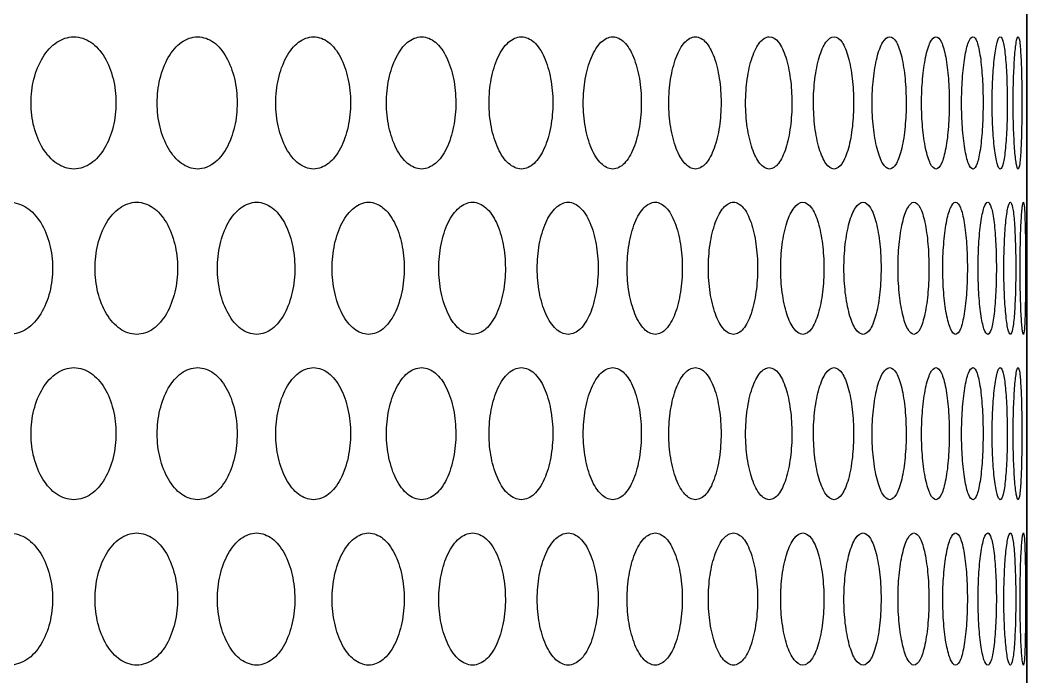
# Model space of a CAD drawing. Header units: millimetres. Extents: x 750 to 8479, y 2174 to 4333.
# Drawn here: x 1466.5 to 1527.4, y 2844.4 to 2884.1 of the extents above; entities that cross this region are included whole.
import ezdxf

# ---------------------------------------------------------------- set-up
doc = ezdxf.new("R2010")
doc.units = ezdxf.units.MM
doc.header["$LTSCALE"] = 153.67
doc.layers.get('0').update_dxf_attribs({"linetype": 'CONTINUOUS'})
doc.layers.add('02___PRT_ALL_AXES', color=7, linetype='CONTINUOUS')

msp = doc.modelspace()

# ---------------------------------------------------------------- linework, layer by layer
at = {"color": 0, "linetype": 'Continuous'}
for p, q in [((1527.40228, 3065.06162), (1527.40228, 2622.77021)), ((1527.41179, 2622.77021), (1527.41179, 3065.06162))]:
    msp.add_line(p, q, dxfattribs=at)
at = {"layer": '02___PRT_ALL_AXES', "color": 0, "linetype": 'Continuous'}
for points in [[(1469.79334, 2875.06591), (1469.41357, 2875.08775), (1468.73133, 2875.29974), (1467.8674, 2876.24269), (1467.32065, 2877.58256), (1467.14017, 2879.04925), (1467.31337, 2880.52312), (1467.85904, 2881.87762), (1468.72748, 2882.83075), (1469.41204, 2883.04428), (1469.79334, 2883.06591)], [(1469.79334, 2883.06591), (1470.17311, 2883.04407), (1470.84911, 2882.83209), (1471.69293, 2881.88914), (1472.22098, 2880.54927), (1472.39436, 2879.08257), (1472.22798, 2877.60871), (1471.70106, 2876.25421), (1470.85292, 2875.30107), (1470.17463, 2875.08754), (1469.79334, 2875.06591)], [(1477.27173, 2875.06591), (1476.91449, 2875.08775), (1476.27239, 2875.29974), (1475.45871, 2876.24269), (1474.94346, 2877.58256), (1474.77333, 2879.04925), (1474.9366, 2880.52312), (1475.45084, 2881.87762), (1476.26877, 2882.83075), (1476.91305, 2883.04428), (1477.27173, 2883.06591)], [(1477.27173, 2883.06591), (1477.62898, 2883.04407), (1478.2646, 2882.83209), (1479.05739, 2881.88914), (1479.55321, 2880.54927), (1479.71596, 2879.08257), (1479.55978, 2877.60871), (1479.06502, 2876.25421), (1478.26817, 2875.30107), (1477.63042, 2875.08754), (1477.27173, 2875.06591)], [(1484.28468, 2875.06591), (1483.95079, 2875.08775), (1483.35034, 2875.29974), (1482.58879, 2876.24269), (1482.10624, 2877.58256), (1481.94687, 2879.04925), (1482.09982, 2880.52312), (1482.58142, 2881.87762), (1483.34695, 2882.83075), (1483.94944, 2883.04428), (1484.28468, 2883.06591)], [(1484.28468, 2883.06591), (1484.61858, 2883.04407), (1485.21232, 2882.83209), (1485.95224, 2881.88914), (1486.41467, 2880.54927), (1486.56642, 2879.08257), (1486.4208, 2877.60871), (1485.95936, 2876.25421), (1485.21566, 2875.30107), (1484.61992, 2875.08754), (1484.28468, 2875.06591)], [(1490.81584, 2875.06591), (1490.50608, 2875.08775), (1489.94867, 2875.29974), (1489.24104, 2876.24269), (1488.79232, 2877.58256), (1488.64406, 2879.04925), (1488.78634, 2880.52312), (1489.23419, 2881.87762), (1489.94553, 2882.83075), (1490.50483, 2883.04428), (1490.81584, 2883.06591)], [(1490.81584, 2883.06591), (1491.12561, 2883.04407), (1491.6761, 2882.83209), (1492.36143, 2881.88914), (1492.78939, 2880.54927), (1492.92978, 2879.08257), (1492.79506, 2877.60871), (1492.36802, 2876.25421), (1491.67919, 2875.30107), (1491.12686, 2875.08754), (1490.81584, 2875.06591)], [(1496.85001, 2875.06591), (1496.5651, 2875.08775), (1496.05203, 2875.29974), (1495.39996, 2876.24269), (1494.98611, 2877.58256), (1494.84932, 2879.04925), (1494.9806, 2880.52312), (1495.39364, 2881.87762), (1496.04914, 2882.83075), (1496.56395, 2883.04428), (1496.85001, 2883.06591)], [(1496.85001, 2883.06591), (1497.13493, 2883.04407), (1497.64088, 2882.83209), (1498.27002, 2881.88914), (1498.66253, 2880.54927), (1498.79122, 2879.08257), (1498.66772, 2877.60871), (1498.27607, 2876.25421), (1497.64372, 2875.30107), (1497.13607, 2875.08754), (1496.85001, 2875.06591)], [(1502.37314, 2875.06591), (1502.11373, 2875.08775), (1501.64621, 2875.29974), (1501.05121, 2876.24269), (1500.6732, 2877.58256), (1500.5482, 2879.04925), (1500.66816, 2880.52312), (1501.04544, 2881.87762), (1501.64357, 2882.83075), (1502.11269, 2883.04428), (1502.37314, 2883.06591)], [(1502.37314, 2883.06591), (1502.63254, 2883.04407), (1503.09277, 2882.83209), (1503.66425, 2881.88914), (1504.02039, 2880.54927), (1504.1371, 2879.08257), (1504.0251, 2877.60871), (1503.66975, 2876.25421), (1503.09536, 2875.30107), (1502.63358, 2875.08754), (1502.37314, 2875.06591)], [(1507.37235, 2875.06591), (1507.13907, 2875.08775), (1506.71817, 2875.29974), (1506.18163, 2876.24269), (1505.84033, 2877.58256), (1505.72741, 2879.04925), (1505.83579, 2880.52312), (1506.17643, 2881.87762), (1506.71579, 2882.83075), (1507.13813, 2883.04428), (1507.37235, 2883.06591)], [(1507.37235, 2883.06591), (1507.60563, 2883.04407), (1508.01908, 2882.83209), (1508.53158, 2881.88914), (1508.85051, 2880.54927), (1508.95496, 2879.08257), (1508.85473, 2877.60871), (1508.5365, 2876.25421), (1508.0214, 2875.30107), (1507.60657, 2875.08754), (1507.37235, 2875.06591)], [(1511.83601, 2875.06591), (1511.62939, 2875.08775), (1511.2561, 2875.29974), (1510.77927, 2876.24269), (1510.47549, 2877.58256), (1510.3749, 2879.04925), (1510.47144, 2880.52312), (1510.77465, 2881.87762), (1511.25399, 2882.83075), (1511.62856, 2883.04428), (1511.83601, 2883.06591)], [(1511.83601, 2883.06591), (1512.04263, 2883.04407), (1512.40833, 2882.83209), (1512.86065, 2881.88914), (1513.14163, 2880.54927), (1513.23358, 2879.08257), (1513.14535, 2877.60871), (1512.86499, 2876.25421), (1512.41038, 2875.30107), (1512.04346, 2875.08754), (1511.83601, 2875.06591)], [(1515.75373, 2875.06591), (1515.57425, 2875.08775), (1515.24943, 2875.29974), (1514.83343, 2876.24269), (1514.56786, 2877.58256), (1514.47985, 2879.04925), (1514.56432, 2880.52312), (1514.82939, 2881.87762), (1515.2476, 2882.83075), (1515.57353, 2883.04428), (1515.75373, 2883.06591)], [(1515.75373, 2883.06591), (1515.93321, 2883.04407), (1516.2503, 2882.83209), (1516.64138, 2881.88914), (1516.88377, 2880.54927), (1516.963, 2879.08257), (1516.88698, 2877.60871), (1516.64514, 2876.25421), (1516.25208, 2875.30107), (1515.93393, 2875.08754), (1515.75373, 2875.06591)], [(1519.11637, 2875.06591), (1518.96445, 2875.08775), (1518.68887, 2875.29974), (1518.33466, 2876.24269), (1518.10793, 2877.58256), (1518.0327, 2879.04925), (1518.1049, 2880.52312), (1518.33122, 2881.87762), (1518.68731, 2882.83075), (1518.96384, 2883.04428), (1519.11637, 2883.06591)], [(1519.11637, 2883.06591), (1519.26829, 2883.04407), (1519.53604, 2882.83209), (1519.86498, 2881.88914), (1520.06821, 2880.54927), (1520.13453, 2879.08257), (1520.07089, 2877.60871), (1519.86814, 2876.25421), (1519.53755, 2875.30107), (1519.2689, 2875.08754), (1519.11637, 2875.06591)], [(1521.91611, 2875.06591), (1521.79211, 2875.08775), (1521.5664, 2875.29974), (1521.27481, 2876.24269), (1521.08744, 2877.58256), (1521.02516, 2879.04925), (1521.08494, 2880.52312), (1521.27197, 2881.87762), (1521.56512, 2882.83075), (1521.79161, 2883.04428), (1521.91611, 2883.06591)], [(1521.91611, 2883.06591), (1522.04012, 2883.04407), (1522.2579, 2882.83209), (1522.52394, 2881.88914), (1522.68752, 2880.54927), (1522.74079, 2879.08257), (1522.68968, 2877.60871), (1522.52648, 2876.25421), (1522.25913, 2875.30107), (1522.04062, 2875.08754), (1521.91611, 2875.06591)], [(1524.14643, 2875.06591), (1524.05063, 2875.08775), (1523.87532, 2875.29974), (1523.64702, 2876.24269), (1523.49946, 2877.58256), (1523.45028, 2879.04925), (1523.49749, 2880.52312), (1523.6448, 2881.87762), (1523.87433, 2882.83075), (1524.05025, 2883.04428), (1524.14643, 2883.06591)], [(1524.14643, 2883.06591), (1524.24223, 2883.04407), (1524.40955, 2882.83209), (1524.61205, 2881.88914), (1524.73562, 2880.54927), (1524.77571, 2879.08257), (1524.73725, 2877.60871), (1524.61398, 2876.25421), (1524.41049, 2875.30107), (1524.24262, 2875.08754), (1524.14643, 2875.06591)], [(1525.80214, 2875.06591), (1525.73476, 2875.08775), (1525.61025, 2875.29974), (1525.44579, 2876.24269), (1525.33837, 2877.58256), (1525.30241, 2879.04925), (1525.33693, 2880.52312), (1525.44418, 2881.87762), (1525.60955, 2882.83075), (1525.73449, 2883.04428), (1525.80214, 2883.06591)], [(1525.80214, 2883.06591), (1525.86951, 2883.04407), (1525.98597, 2882.83209), (1526.12447, 2881.88914), (1526.20773, 2880.54927), (1526.23454, 2879.08257), (1526.20882, 2877.60871), (1526.12578, 2876.25421), (1525.98662, 2875.30107), (1525.86978, 2875.08754), (1525.80214, 2875.06591)], [(1526.87937, 2875.06591), (1526.84058, 2875.08775), (1526.76717, 2875.29974), (1526.66691, 2876.24269), (1526.59989, 2877.58256), (1526.57722, 2879.04925), (1526.59898, 2880.52312), (1526.66592, 2881.87762), (1526.76675, 2882.83075), (1526.84042, 2883.04428), (1526.87937, 2883.06591)], [(1526.87937, 2883.06591), (1526.91816, 2883.04407), (1526.98348, 2882.83209), (1527.05766, 2881.88914), (1527.10042, 2880.54927), (1527.1139, 2879.08257), (1527.10097, 2877.60871), (1527.05835, 2876.25421), (1526.98385, 2875.30107), (1526.91831, 2875.08754), (1526.87937, 2875.06591)], [(1465.885, 2873.06591), (1466.2757, 2873.04407), (1466.97131, 2872.83209), (1467.83991, 2871.88914), (1468.38362, 2870.54927), (1468.56217, 2869.08257), (1468.39083, 2867.60871), (1467.84828, 2866.25421), (1466.97523, 2865.30107), (1466.27727, 2865.08754), (1465.885, 2865.06591)], [(1473.58965, 2865.06591), (1473.22104, 2865.08775), (1472.55868, 2865.29974), (1471.71963, 2866.24269), (1471.18847, 2867.58256), (1471.01312, 2869.04925), (1471.1814, 2870.52312), (1471.71151, 2871.87762), (1472.55495, 2872.83075), (1473.21956, 2873.04428), (1473.58965, 2873.06591)], [(1473.58965, 2873.06591), (1473.95827, 2873.04407), (1474.61427, 2872.83209), (1475.43281, 2871.88914), (1475.9449, 2870.54927), (1476.11302, 2869.08257), (1475.95168, 2867.60871), (1475.4407, 2866.25421), (1474.61796, 2865.30107), (1473.95975, 2865.08754), (1473.58965, 2865.06591)], [(1480.83744, 2865.06591), (1480.49176, 2865.08775), (1479.87031, 2865.29974), (1479.08247, 2866.24269), (1478.58342, 2867.58256), (1478.41863, 2869.04925), (1478.57678, 2870.52312), (1479.07484, 2871.87762), (1479.86681, 2872.83075), (1480.49037, 2873.04428), (1480.83744, 2873.06591)], [(1480.83744, 2873.06591), (1481.18311, 2873.04407), (1481.79796, 2872.83209), (1482.56455, 2871.88914), (1483.04381, 2870.54927), (1483.20111, 2869.08257), (1483.05016, 2867.60871), (1482.57193, 2866.25421), (1481.80142, 2865.30107), (1481.1845, 2865.08754), (1480.83744, 2865.06591)], [(1487.61146, 2865.06591), (1487.28954, 2865.08775), (1486.71044, 2865.29974), (1485.97564, 2866.24269), (1485.50987, 2867.58256), (1485.35601, 2869.04925), (1485.50367, 2870.52312), (1485.96852, 2871.87762), (1486.70718, 2872.83075), (1487.28824, 2873.04428), (1487.61146, 2873.06591)], [(1487.61146, 2873.06591), (1487.93339, 2873.04407), (1488.50567, 2872.83209), (1489.2185, 2871.88914), (1489.66383, 2870.54927), (1489.80994, 2869.08257), (1489.66973, 2867.60871), (1489.22536, 2866.25421), (1488.50889, 2865.30107), (1487.93468, 2865.08754), (1487.61146, 2865.06591)], [(1493.89596, 2865.06591), (1493.59853, 2865.08775), (1493.06314, 2865.29974), (1492.38309, 2866.24269), (1491.95168, 2867.58256), (1491.80912, 2869.04925), (1491.94593, 2870.52312), (1492.3765, 2871.87762), (1493.06012, 2872.83075), (1493.59733, 2873.04428), (1493.89596, 2873.06591)], [(1493.89596, 2873.06591), (1494.19339, 2873.04407), (1494.72176, 2872.83209), (1495.37918, 2871.88914), (1495.78954, 2870.54927), (1495.92412, 2869.08257), (1495.79498, 2867.60871), (1495.38551, 2866.25421), (1494.72473, 2865.30107), (1494.19458, 2865.08754), (1493.89596, 2865.06591)], [(1499.67629, 2865.06591), (1499.40405, 2865.08775), (1498.91361, 2865.29974), (1498.28989, 2866.24269), (1497.89385, 2867.58256), (1497.76292, 2869.04925), (1497.88857, 2870.52312), (1498.28385, 2871.87762), (1498.91085, 2872.83075), (1499.40295, 2873.04428), (1499.67629, 2873.06591)], [(1499.67629, 2873.06591), (1499.94852, 2873.04407), (1500.43176, 2872.83209), (1501.03224, 2871.88914), (1501.40667, 2870.54927), (1501.52941, 2869.08257), (1501.41163, 2867.60871), (1501.03802, 2866.25421), (1500.43447, 2865.30107), (1499.94962, 2865.08754), (1499.67629, 2865.06591)], [(1504.93899, 2865.06591), (1504.69257, 2865.08775), (1504.24823, 2865.29974), (1503.6823, 2866.24269), (1503.32254, 2867.58256), (1503.20354, 2869.04925), (1503.31775, 2870.52312), (1503.67681, 2871.87762), (1504.24573, 2872.83075), (1504.69158, 2873.04428), (1504.93899, 2873.06591)], [(1504.93899, 2873.06591), (1505.1854, 2873.04407), (1505.62237, 2872.83209), (1506.16452, 2871.88914), (1506.50215, 2870.54927), (1506.61276, 2869.08257), (1506.50662, 2867.60871), (1506.16973, 2866.25421), (1505.62483, 2865.30107), (1505.18639, 2865.08754), (1504.93899, 2865.06591)], [(1509.6718, 2865.06591), (1509.45179, 2865.08775), (1509.05457, 2865.29974), (1508.54775, 2866.24269), (1508.22511, 2867.58256), (1508.11833, 2869.04925), (1508.22081, 2870.52312), (1508.54283, 2871.87762), (1509.05233, 2872.83075), (1509.4509, 2873.04428), (1509.6718, 2873.06591)], [(1509.6718, 2873.06591), (1509.89182, 2873.04407), (1510.2815, 2872.83209), (1510.76405, 2871.88914), (1511.0641, 2870.54927), (1511.16233, 2869.08257), (1511.06807, 2867.60871), (1510.76869, 2866.25421), (1510.28369, 2865.30107), (1509.89271, 2865.08754), (1509.6718, 2865.06591)], [(1513.86371, 2865.06591), (1513.67061, 2865.08775), (1513.32145, 2865.29974), (1512.87491, 2866.24269), (1512.59015, 2867.58256), (1512.49582, 2869.04925), (1512.58635, 2870.52312), (1512.87057, 2871.87762), (1513.31948, 2872.83075), (1513.66983, 2873.04428), (1513.86371, 2873.06591)], [(1513.86371, 2873.06591), (1514.05682, 2873.04407), (1514.39831, 2872.83209), (1514.82014, 2871.88914), (1515.0819, 2870.54927), (1515.16751, 2869.08257), (1515.08536, 2867.60871), (1514.82419, 2866.25421), (1514.40023, 2865.30107), (1514.0576, 2865.08754), (1513.86371, 2865.06591)], [(1517.50495, 2865.06591), (1517.33921, 2865.08775), (1517.03891, 2865.29974), (1516.6537, 2866.24269), (1516.40748, 2867.58256), (1516.32584, 2869.04925), (1516.4042, 2870.52312), (1516.64996, 2871.87762), (1517.03722, 2872.83075), (1517.33854, 2873.04428), (1517.50495, 2873.06591)], [(1517.50495, 2873.06591), (1517.6707, 2873.04407), (1517.96321, 2872.83209), (1518.32333, 2871.88914), (1518.5462, 2870.54927), (1518.61899, 2869.08257), (1518.54914, 2867.60871), (1518.32678, 2866.25421), (1517.96485, 2865.30107), (1517.67137, 2865.08754), (1517.50495, 2865.06591)], [(1520.58704, 2865.06591), (1520.44904, 2865.08775), (1520.19832, 2865.29974), (1519.87533, 2866.24269), (1519.66822, 2867.58256), (1519.59944, 2869.04925), (1519.66545, 2870.52312), (1519.87219, 2871.87762), (1520.1969, 2872.83075), (1520.44849, 2873.04428), (1520.58704, 2873.06591)], [(1520.58704, 2873.06591), (1520.72504, 2873.04407), (1520.96789, 2872.83209), (1521.26546, 2871.88914), (1521.44892, 2870.54927), (1521.50873, 2869.08257), (1521.45134, 2867.60871), (1521.26831, 2866.25421), (1520.96925, 2865.30107), (1520.7256, 2865.08754), (1520.58704, 2865.06591)], [(1523.10281, 2865.06591), (1522.99287, 2865.08775), (1522.7923, 2865.29974), (1522.53228, 2866.24269), (1522.36477, 2867.58256), (1522.30903, 2869.04925), (1522.36253, 2870.52312), (1522.52975, 2871.87762), (1522.79117, 2872.83075), (1522.99243, 2873.04428), (1523.10281, 2873.06591)], [(1523.10281, 2873.06591), (1523.21274, 2873.04407), (1523.40535, 2872.83209), (1523.63968, 2871.88914), (1523.7833, 2870.54927), (1523.82999, 2869.08257), (1523.78519, 2867.60871), (1523.64192, 2866.25421), (1523.40643, 2865.30107), (1523.21318, 2865.08754), (1523.10281, 2865.06591)], [(1525.04638, 2865.06591), (1524.96477, 2865.08775), (1524.81482, 2865.29974), (1524.61838, 2866.24269), (1524.49086, 2867.58256), (1524.44827, 2869.04925), (1524.48915, 2870.52312), (1524.61646, 2871.87762), (1524.81397, 2872.83075), (1524.96445, 2873.04428), (1525.04638, 2873.06591)], [(1525.04638, 2873.06591), (1525.128, 2873.04407), (1525.26992, 2872.83209), (1525.44047, 2871.88914), (1525.54392, 2870.54927), (1525.57738, 2869.08257), (1525.54528, 2867.60871), (1525.4421, 2866.25421), (1525.27072, 2865.30107), (1525.12832, 2865.08754), (1525.04638, 2865.06591)], [(1526.41325, 2865.06591), (1526.36015, 2865.08775), (1526.26116, 2865.29974), (1526.12876, 2866.24269), (1526.04152, 2867.58256), (1526.01219, 2869.04925), (1526.04035, 2870.52312), (1526.12746, 2871.87762), (1526.2606, 2872.83075), (1526.35994, 2873.04428), (1526.41325, 2873.06591)], [(1526.41325, 2873.06591), (1526.46635, 2873.04407), (1526.55726, 2872.83209), (1526.66363, 2871.88914), (1526.72666, 2870.54927), (1526.74681, 2869.08257), (1526.72748, 2867.60871), (1526.66464, 2866.25421), (1526.55777, 2865.30107), (1526.46656, 2865.08754), (1526.41325, 2865.06591)], [(1527.20022, 2865.06591), (1527.17576, 2865.08775), (1527.12797, 2865.29974), (1527.05992, 2866.24269), (1527.01316, 2867.58256), (1526.99716, 2869.04925), (1527.01252, 2870.52312), (1527.05924, 2871.87762), (1527.12769, 2872.83075), (1527.17566, 2873.04428), (1527.20022, 2873.06591)], [(1527.20022, 2873.06591), (1527.22468, 2873.04407), (1527.26437, 2872.83209), (1527.30631, 2871.88914), (1527.32878, 2870.54927), (1527.33558, 2869.08257), (1527.32906, 2867.60871), (1527.3067, 2866.25421), (1527.26459, 2865.30107), (1527.22478, 2865.08754), (1527.20022, 2865.06591)], [(1469.79334, 2855.06591), (1469.41357, 2855.08775), (1468.73133, 2855.29974), (1467.8674, 2856.24269), (1467.32065, 2857.58256), (1467.14017, 2859.04925), (1467.31337, 2860.52312), (1467.85904, 2861.87762), (1468.72748, 2862.83075), (1469.41204, 2863.04428), (1469.79334, 2863.06591)], [(1469.79334, 2863.06591), (1470.17311, 2863.04407), (1470.84911, 2862.83209), (1471.69293, 2861.88914), (1472.22098, 2860.54927), (1472.39436, 2859.08257), (1472.22798, 2857.60871), (1471.70106, 2856.25421), (1470.85292, 2855.30107), (1470.17463, 2855.08754), (1469.79334, 2855.06591)], [(1477.27173, 2855.06591), (1476.91449, 2855.08775), (1476.27239, 2855.29974), (1475.45871, 2856.24269), (1474.94346, 2857.58256), (1474.77333, 2859.04925), (1474.9366, 2860.52312), (1475.45084, 2861.87762), (1476.26877, 2862.83075), (1476.91305, 2863.04428), (1477.27173, 2863.06591)], [(1477.27173, 2863.06591), (1477.62898, 2863.04407), (1478.2646, 2862.83209), (1479.05739, 2861.88914), (1479.55321, 2860.54927), (1479.71596, 2859.08257), (1479.55978, 2857.60871), (1479.06502, 2856.25421), (1478.26817, 2855.30107), (1477.63042, 2855.08754), (1477.27173, 2855.06591)], [(1484.28468, 2855.06591), (1483.95079, 2855.08775), (1483.35034, 2855.29974), (1482.58879, 2856.24269), (1482.10624, 2857.58256), (1481.94687, 2859.04925), (1482.09982, 2860.52312), (1482.58142, 2861.87762), (1483.34695, 2862.83075), (1483.94944, 2863.04428), (1484.28468, 2863.06591)], [(1484.28468, 2863.06591), (1484.61858, 2863.04407), (1485.21232, 2862.83209), (1485.95224, 2861.88914), (1486.41467, 2860.54927), (1486.56642, 2859.08257), (1486.4208, 2857.60871), (1485.95936, 2856.25421), (1485.21566, 2855.30107), (1484.61992, 2855.08754), (1484.28468, 2855.06591)], [(1490.81584, 2855.06591), (1490.50608, 2855.08775), (1489.94867, 2855.29974), (1489.24104, 2856.24269), (1488.79232, 2857.58256), (1488.64406, 2859.04925), (1488.78634, 2860.52312), (1489.23419, 2861.87762), (1489.94553, 2862.83075), (1490.50483, 2863.04428), (1490.81584, 2863.06591)], [(1490.81584, 2863.06591), (1491.12561, 2863.04407), (1491.6761, 2862.83209), (1492.36143, 2861.88914), (1492.78939, 2860.54927), (1492.92978, 2859.08257), (1492.79506, 2857.60871), (1492.36802, 2856.25421), (1491.67919, 2855.30107), (1491.12686, 2855.08754), (1490.81584, 2855.06591)], [(1496.85001, 2855.06591), (1496.5651, 2855.08775), (1496.05203, 2855.29974), (1495.39996, 2856.24269), (1494.98611, 2857.58256), (1494.84932, 2859.04925), (1494.9806, 2860.52312), (1495.39364, 2861.87762), (1496.04914, 2862.83075), (1496.56395, 2863.04428), (1496.85001, 2863.06591)], [(1496.85001, 2863.06591), (1497.13493, 2863.04407), (1497.64088, 2862.83209), (1498.27002, 2861.88914), (1498.66253, 2860.54927), (1498.79122, 2859.08257), (1498.66772, 2857.60871), (1498.27607, 2856.25421), (1497.64372, 2855.30107), (1497.13607, 2855.08754), (1496.85001, 2855.06591)], [(1502.37314, 2855.06591), (1502.11373, 2855.08775), (1501.64621, 2855.29974), (1501.05121, 2856.24269), (1500.6732, 2857.58256), (1500.5482, 2859.04925), (1500.66816, 2860.52312), (1501.04544, 2861.87762), (1501.64357, 2862.83075), (1502.11269, 2863.04428), (1502.37314, 2863.06591)], [(1502.37314, 2863.06591), (1502.63254, 2863.04407), (1503.09277, 2862.83209), (1503.66425, 2861.88914), (1504.02039, 2860.54927), (1504.1371, 2859.08257), (1504.0251, 2857.60871), (1503.66975, 2856.25421), (1503.09536, 2855.30107), (1502.63358, 2855.08754), (1502.37314, 2855.06591)], [(1507.37235, 2855.06591), (1507.13907, 2855.08775), (1506.71817, 2855.29974), (1506.18163, 2856.24269), (1505.84033, 2857.58256), (1505.72741, 2859.04925), (1505.83579, 2860.52312), (1506.17643, 2861.87762), (1506.71579, 2862.83075), (1507.13813, 2863.04428), (1507.37235, 2863.06591)], [(1507.37235, 2863.06591), (1507.60563, 2863.04407), (1508.01908, 2862.83209), (1508.53158, 2861.88914), (1508.85051, 2860.54927), (1508.95496, 2859.08257), (1508.85473, 2857.60871), (1508.5365, 2856.25421), (1508.0214, 2855.30107), (1507.60657, 2855.08754), (1507.37235, 2855.06591)], [(1511.83601, 2855.06591), (1511.62939, 2855.08775), (1511.2561, 2855.29974), (1510.77927, 2856.24269), (1510.47549, 2857.58256), (1510.3749, 2859.04925), (1510.47144, 2860.52312), (1510.77465, 2861.87762), (1511.25399, 2862.83075), (1511.62856, 2863.04428), (1511.83601, 2863.06591)], [(1511.83601, 2863.06591), (1512.04263, 2863.04407), (1512.40833, 2862.83209), (1512.86065, 2861.88914), (1513.14163, 2860.54927), (1513.23358, 2859.08257), (1513.14535, 2857.60871), (1512.86499, 2856.25421), (1512.41038, 2855.30107), (1512.04346, 2855.08754), (1511.83601, 2855.06591)], [(1515.75373, 2855.06591), (1515.57425, 2855.08775), (1515.24943, 2855.29974), (1514.83343, 2856.24269), (1514.56786, 2857.58256), (1514.47985, 2859.04925), (1514.56432, 2860.52312), (1514.82939, 2861.87762), (1515.2476, 2862.83075), (1515.57353, 2863.04428), (1515.75373, 2863.06591)], [(1515.75373, 2863.06591), (1515.93321, 2863.04407), (1516.2503, 2862.83209), (1516.64138, 2861.88914), (1516.88377, 2860.54927), (1516.963, 2859.08257), (1516.88698, 2857.60871), (1516.64514, 2856.25421), (1516.25208, 2855.30107), (1515.93393, 2855.08754), (1515.75373, 2855.06591)], [(1519.11637, 2855.06591), (1518.96445, 2855.08775), (1518.68887, 2855.29974), (1518.33466, 2856.24269), (1518.10793, 2857.58256), (1518.0327, 2859.04925), (1518.1049, 2860.52312), (1518.33122, 2861.87762), (1518.68731, 2862.83075), (1518.96384, 2863.04428), (1519.11637, 2863.06591)], [(1519.11637, 2863.06591), (1519.26829, 2863.04407), (1519.53604, 2862.83209), (1519.86498, 2861.88914), (1520.06821, 2860.54927), (1520.13453, 2859.08257), (1520.07089, 2857.60871), (1519.86814, 2856.25421), (1519.53755, 2855.30107), (1519.2689, 2855.08754), (1519.11637, 2855.06591)], [(1521.91611, 2855.06591), (1521.79211, 2855.08775), (1521.5664, 2855.29974), (1521.27481, 2856.24269), (1521.08744, 2857.58256), (1521.02516, 2859.04925), (1521.08494, 2860.52312), (1521.27197, 2861.87762), (1521.56512, 2862.83075), (1521.79161, 2863.04428), (1521.91611, 2863.06591)], [(1521.91611, 2863.06591), (1522.04012, 2863.04407), (1522.2579, 2862.83209), (1522.52394, 2861.88914), (1522.68752, 2860.54927), (1522.74079, 2859.08257), (1522.68968, 2857.60871), (1522.52648, 2856.25421), (1522.25913, 2855.30107), (1522.04062, 2855.08754), (1521.91611, 2855.06591)], [(1524.14643, 2855.06591), (1524.05063, 2855.08775), (1523.87532, 2855.29974), (1523.64702, 2856.24269), (1523.49946, 2857.58256), (1523.45028, 2859.04925), (1523.49749, 2860.52312), (1523.6448, 2861.87762), (1523.87433, 2862.83075), (1524.05025, 2863.04428), (1524.14643, 2863.06591)], [(1524.14643, 2863.06591), (1524.24223, 2863.04407), (1524.40955, 2862.83209), (1524.61205, 2861.88914), (1524.73562, 2860.54927), (1524.77571, 2859.08257), (1524.73725, 2857.60871), (1524.61398, 2856.25421), (1524.41049, 2855.30107), (1524.24262, 2855.08754), (1524.14643, 2855.06591)], [(1525.80214, 2855.06591), (1525.73476, 2855.08775), (1525.61025, 2855.29974), (1525.44579, 2856.24269), (1525.33837, 2857.58256), (1525.30241, 2859.04925), (1525.33693, 2860.52312), (1525.44418, 2861.87762), (1525.60955, 2862.83075), (1525.73449, 2863.04428), (1525.80214, 2863.06591)], [(1525.80214, 2863.06591), (1525.86951, 2863.04407), (1525.98597, 2862.83209), (1526.12447, 2861.88914), (1526.20773, 2860.54927), (1526.23454, 2859.08257), (1526.20882, 2857.60871), (1526.12578, 2856.25421), (1525.98662, 2855.30107), (1525.86978, 2855.08754), (1525.80214, 2855.06591)], [(1526.87937, 2855.06591), (1526.84058, 2855.08775), (1526.76717, 2855.29974), (1526.66691, 2856.24269), (1526.59989, 2857.58256), (1526.57722, 2859.04925), (1526.59898, 2860.52312), (1526.66592, 2861.87762), (1526.76675, 2862.83075), (1526.84042, 2863.04428), (1526.87937, 2863.06591)], [(1526.87937, 2863.06591), (1526.91816, 2863.04407), (1526.98348, 2862.83209), (1527.05766, 2861.88914), (1527.10042, 2860.54927), (1527.1139, 2859.08257), (1527.10097, 2857.60871), (1527.05835, 2856.25421), (1526.98385, 2855.30107), (1526.91831, 2855.08754), (1526.87937, 2855.06591)], [(1465.885, 2853.06591), (1466.2757, 2853.04407), (1466.97131, 2852.83209), (1467.83991, 2851.88914), (1468.38362, 2850.54927), (1468.56217, 2849.08257), (1468.39083, 2847.60871), (1467.84828, 2846.25421), (1466.97523, 2845.30107), (1466.27727, 2845.08754), (1465.885, 2845.06591)], [(1473.58965, 2845.06591), (1473.22104, 2845.08775), (1472.55868, 2845.29974), (1471.71963, 2846.24269), (1471.18847, 2847.58256), (1471.01312, 2849.04925), (1471.1814, 2850.52312), (1471.71151, 2851.87762), (1472.55495, 2852.83075), (1473.21956, 2853.04428), (1473.58965, 2853.06591)], [(1473.58965, 2853.06591), (1473.95827, 2853.04407), (1474.61427, 2852.83209), (1475.43281, 2851.88914), (1475.9449, 2850.54927), (1476.11302, 2849.08257), (1475.95168, 2847.60871), (1475.4407, 2846.25421), (1474.61796, 2845.30107), (1473.95975, 2845.08754), (1473.58965, 2845.06591)], [(1480.83744, 2845.06591), (1480.49176, 2845.08775), (1479.87031, 2845.29974), (1479.08247, 2846.24269), (1478.58342, 2847.58256), (1478.41863, 2849.04925), (1478.57678, 2850.52312), (1479.07484, 2851.87762), (1479.86681, 2852.83075), (1480.49037, 2853.04428), (1480.83744, 2853.06591)], [(1480.83744, 2853.06591), (1481.18311, 2853.04407), (1481.79796, 2852.83209), (1482.56455, 2851.88914), (1483.04381, 2850.54927), (1483.20111, 2849.08257), (1483.05016, 2847.60871), (1482.57193, 2846.25421), (1481.80142, 2845.30107), (1481.1845, 2845.08754), (1480.83744, 2845.06591)], [(1487.61146, 2845.06591), (1487.28954, 2845.08775), (1486.71044, 2845.29974), (1485.97564, 2846.24269), (1485.50987, 2847.58256), (1485.35601, 2849.04925), (1485.50367, 2850.52312), (1485.96852, 2851.87762), (1486.70718, 2852.83075), (1487.28824, 2853.04428), (1487.61146, 2853.06591)], [(1487.61146, 2853.06591), (1487.93339, 2853.04407), (1488.50567, 2852.83209), (1489.2185, 2851.88914), (1489.66383, 2850.54927), (1489.80994, 2849.08257), (1489.66973, 2847.60871), (1489.22536, 2846.25421), (1488.50889, 2845.30107), (1487.93468, 2845.08754), (1487.61146, 2845.06591)], [(1493.89596, 2845.06591), (1493.59853, 2845.08775), (1493.06314, 2845.29974), (1492.38309, 2846.24269), (1491.95168, 2847.58256), (1491.80912, 2849.04925), (1491.94593, 2850.52312), (1492.3765, 2851.87762), (1493.06012, 2852.83075), (1493.59733, 2853.04428), (1493.89596, 2853.06591)], [(1493.89596, 2853.06591), (1494.19339, 2853.04407), (1494.72176, 2852.83209), (1495.37918, 2851.88914), (1495.78954, 2850.54927), (1495.92412, 2849.08257), (1495.79498, 2847.60871), (1495.38551, 2846.25421), (1494.72473, 2845.30107), (1494.19458, 2845.08754), (1493.89596, 2845.06591)], [(1499.67629, 2845.06591), (1499.40405, 2845.08775), (1498.91361, 2845.29974), (1498.28989, 2846.24269), (1497.89385, 2847.58256), (1497.76292, 2849.04925), (1497.88857, 2850.52312), (1498.28385, 2851.87762), (1498.91085, 2852.83075), (1499.40295, 2853.04428), (1499.67629, 2853.06591)], [(1499.67629, 2853.06591), (1499.94852, 2853.04407), (1500.43176, 2852.83209), (1501.03224, 2851.88914), (1501.40667, 2850.54927), (1501.52941, 2849.08257), (1501.41163, 2847.60871), (1501.03802, 2846.25421), (1500.43447, 2845.30107), (1499.94962, 2845.08754), (1499.67629, 2845.06591)], [(1504.93899, 2845.06591), (1504.69257, 2845.08775), (1504.24823, 2845.29974), (1503.6823, 2846.24269), (1503.32254, 2847.58256), (1503.20354, 2849.04925), (1503.31775, 2850.52312), (1503.67681, 2851.87762), (1504.24573, 2852.83075), (1504.69158, 2853.04428), (1504.93899, 2853.06591)], [(1504.93899, 2853.06591), (1505.1854, 2853.04407), (1505.62237, 2852.83209), (1506.16452, 2851.88914), (1506.50215, 2850.54927), (1506.61276, 2849.08257), (1506.50662, 2847.60871), (1506.16973, 2846.25421), (1505.62483, 2845.30107), (1505.18639, 2845.08754), (1504.93899, 2845.06591)], [(1509.6718, 2845.06591), (1509.45179, 2845.08775), (1509.05457, 2845.29974), (1508.54775, 2846.24269), (1508.22511, 2847.58256), (1508.11833, 2849.04925), (1508.22081, 2850.52312), (1508.54283, 2851.87762), (1509.05233, 2852.83075), (1509.4509, 2853.04428), (1509.6718, 2853.06591)], [(1509.6718, 2853.06591), (1509.89182, 2853.04407), (1510.2815, 2852.83209), (1510.76405, 2851.88914), (1511.0641, 2850.54927), (1511.16233, 2849.08257), (1511.06807, 2847.60871), (1510.76869, 2846.25421), (1510.28369, 2845.30107), (1509.89271, 2845.08754), (1509.6718, 2845.06591)], [(1513.86371, 2845.06591), (1513.67061, 2845.08775), (1513.32145, 2845.29974), (1512.87491, 2846.24269), (1512.59015, 2847.58256), (1512.49582, 2849.04925), (1512.58635, 2850.52312), (1512.87057, 2851.87762), (1513.31948, 2852.83075), (1513.66983, 2853.04428), (1513.86371, 2853.06591)], [(1513.86371, 2853.06591), (1514.05682, 2853.04407), (1514.39831, 2852.83209), (1514.82014, 2851.88914), (1515.0819, 2850.54927), (1515.16751, 2849.08257), (1515.08536, 2847.60871), (1514.82419, 2846.25421), (1514.40023, 2845.30107), (1514.0576, 2845.08754), (1513.86371, 2845.06591)], [(1517.50495, 2845.06591), (1517.33921, 2845.08775), (1517.03891, 2845.29974), (1516.6537, 2846.24269), (1516.40748, 2847.58256), (1516.32584, 2849.04925), (1516.4042, 2850.52312), (1516.64996, 2851.87762), (1517.03722, 2852.83075), (1517.33854, 2853.04428), (1517.50495, 2853.06591)], [(1517.50495, 2853.06591), (1517.6707, 2853.04407), (1517.96321, 2852.83209), (1518.32333, 2851.88914), (1518.5462, 2850.54927), (1518.61899, 2849.08257), (1518.54914, 2847.60871), (1518.32678, 2846.25421), (1517.96485, 2845.30107), (1517.67137, 2845.08754), (1517.50495, 2845.06591)], [(1520.58704, 2845.06591), (1520.44904, 2845.08775), (1520.19832, 2845.29974), (1519.87533, 2846.24269), (1519.66822, 2847.58256), (1519.59944, 2849.04925), (1519.66545, 2850.52312), (1519.87219, 2851.87762), (1520.1969, 2852.83075), (1520.44849, 2853.04428), (1520.58704, 2853.06591)], [(1520.58704, 2853.06591), (1520.72504, 2853.04407), (1520.96789, 2852.83209), (1521.26546, 2851.88914), (1521.44892, 2850.54927), (1521.50873, 2849.08257), (1521.45134, 2847.60871), (1521.26831, 2846.25421), (1520.96925, 2845.30107), (1520.7256, 2845.08754), (1520.58704, 2845.06591)], [(1523.10281, 2845.06591), (1522.99287, 2845.08775), (1522.7923, 2845.29974), (1522.53228, 2846.24269), (1522.36477, 2847.58256), (1522.30903, 2849.04925), (1522.36253, 2850.52312), (1522.52975, 2851.87762), (1522.79117, 2852.83075), (1522.99243, 2853.04428), (1523.10281, 2853.06591)], [(1523.10281, 2853.06591), (1523.21274, 2853.04407), (1523.40535, 2852.83209), (1523.63968, 2851.88914), (1523.7833, 2850.54927), (1523.82999, 2849.08257), (1523.78519, 2847.60871), (1523.64192, 2846.25421), (1523.40643, 2845.30107), (1523.21318, 2845.08754), (1523.10281, 2845.06591)], [(1525.04638, 2845.06591), (1524.96477, 2845.08775), (1524.81482, 2845.29974), (1524.61838, 2846.24269), (1524.49086, 2847.58256), (1524.44827, 2849.04925), (1524.48915, 2850.52312), (1524.61646, 2851.87762), (1524.81397, 2852.83075), (1524.96445, 2853.04428), (1525.04638, 2853.06591)], [(1525.04638, 2853.06591), (1525.128, 2853.04407), (1525.26992, 2852.83209), (1525.44047, 2851.88914), (1525.54392, 2850.54927), (1525.57738, 2849.08257), (1525.54528, 2847.60871), (1525.4421, 2846.25421), (1525.27072, 2845.30107), (1525.12832, 2845.08754), (1525.04638, 2845.06591)], [(1526.41325, 2845.06591), (1526.36015, 2845.08775), (1526.26116, 2845.29974), (1526.12876, 2846.24269), (1526.04152, 2847.58256), (1526.01219, 2849.04925), (1526.04035, 2850.52312), (1526.12746, 2851.87762), (1526.2606, 2852.83075), (1526.35994, 2853.04428), (1526.41325, 2853.06591)], [(1526.41325, 2853.06591), (1526.46635, 2853.04407), (1526.55726, 2852.83209), (1526.66363, 2851.88914), (1526.72666, 2850.54927), (1526.74681, 2849.08257), (1526.72748, 2847.60871), (1526.66464, 2846.25421), (1526.55777, 2845.30107), (1526.46656, 2845.08754), (1526.41325, 2845.06591)], [(1527.20022, 2845.06591), (1527.17576, 2845.08775), (1527.12797, 2845.29974), (1527.05992, 2846.24269), (1527.01316, 2847.58256), (1526.99716, 2849.04925), (1527.01252, 2850.52312), (1527.05924, 2851.87762), (1527.12769, 2852.83075), (1527.17566, 2853.04428), (1527.20022, 2853.06591)], [(1527.20022, 2853.06591), (1527.22468, 2853.04407), (1527.26437, 2852.83209), (1527.30631, 2851.88914), (1527.32878, 2850.54927), (1527.33558, 2849.08257), (1527.32906, 2847.60871), (1527.3067, 2846.25421), (1527.26459, 2845.30107), (1527.22478, 2845.08754), (1527.20022, 2845.06591)]]:
    msp.add_open_spline(points, degree=3, dxfattribs=at)

doc.saveas('drawing.dxf')
